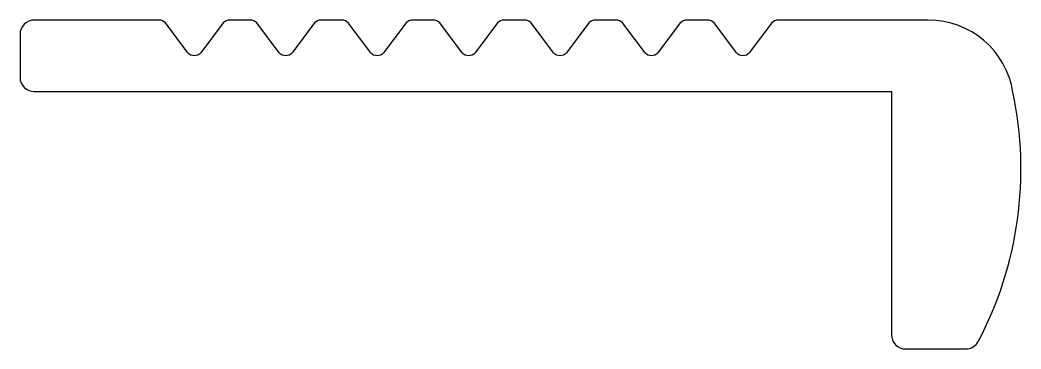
# Model space of a CAD drawing. Extents: x 241.9 to 277, y 257.7 to 269.2.
import ezdxf

# ---------------------------------------------------------------- set-up
doc = ezdxf.new("R2010")
doc.units = 0
doc.layers.add('ANA', color=220, linetype='CONTINUOUS')

msp = doc.modelspace()

# ---------------------------------------------------------------- linework, layer by layer
at = {"layer": 'ANA'}
msp.add_lwpolyline([(266.216, 269.076, 0.215533), (265.991, 269.178), (265.262, 269.178, 0.215533), (265.037, 269.076), (264.252, 268.029, -0.452066), (263.801, 268.029), (263.016, 269.076, 0.215533), (262.791, 269.178), (262.062, 269.178, 0.215533), (261.837, 269.076), (261.052, 268.029, -0.452066), (260.601, 268.029), (259.816, 269.076, 0.215533), (259.591, 269.178), (258.862, 269.178, 0.215533), (258.637, 269.076), (257.852, 268.029, -0.452066), (257.401, 268.029), (256.616, 269.076, 0.215533), (256.391, 269.178), (255.662, 269.178, 0.215533), (255.437, 269.076), (254.652, 268.029, -0.452066), (254.201, 268.029), (253.416, 269.076, 0.215533), (253.191, 269.178), (252.462, 269.178, 0.215533), (252.237, 269.076), (251.452, 268.029, -0.452066), (251.001, 268.029), (250.216, 269.076, 0.215533), (249.991, 269.178), (249.262, 269.178, 0.215533), (249.037, 269.076), (248.252, 268.029, -0.452066), (247.801, 268.029), (247.016, 269.076, 0.215533), (246.791, 269.178), (242.427, 269.178, 0.414214), (241.927, 268.678), (241.927, 267.178, 0.414214), (242.427, 266.678), (272.427, 266.678), (272.427, 258.178, 0.414214), (272.927, 257.678), (275.024, 257.678, 0.278046), (275.466, 257.944, 0.175668), (276.678, 266.65, 0.368658), (273.715, 269.178), (269.327, 269.178), (268.462, 269.178, 0.215533), (268.237, 269.076), (267.452, 268.029, -0.452066), (267.001, 268.029)], format="xyb", close=True, dxfattribs=at)

doc.saveas('drawing.dxf')
